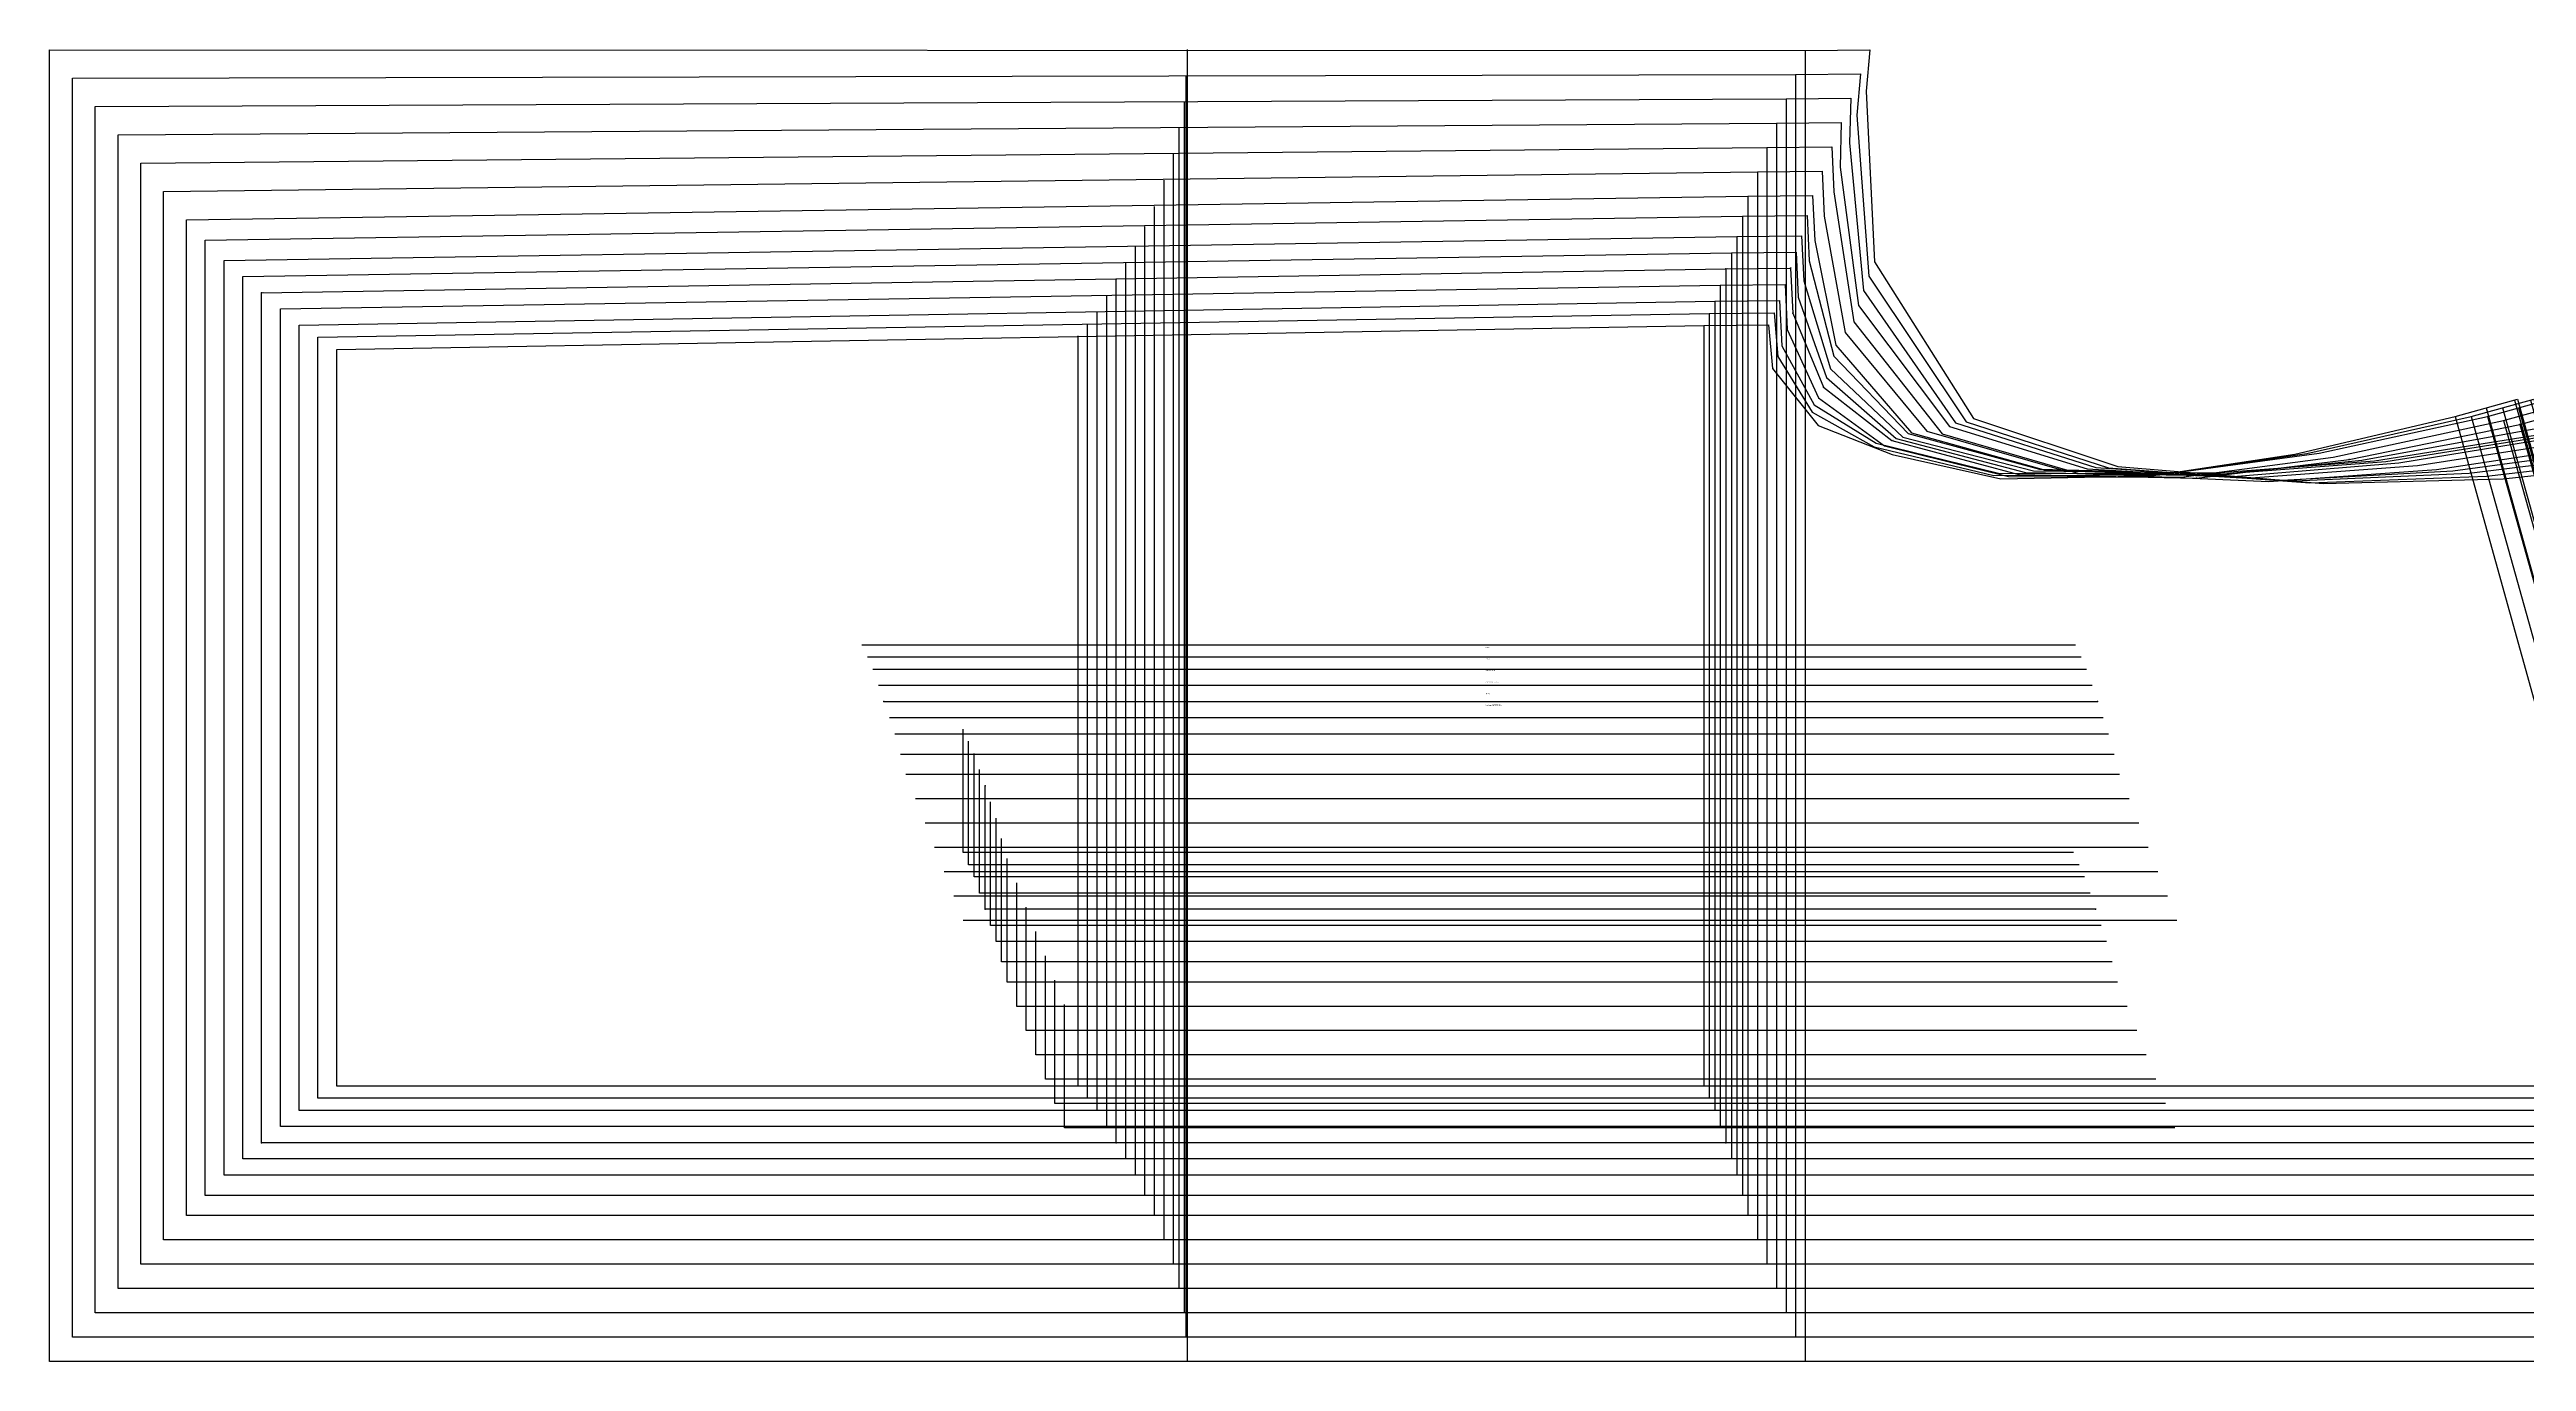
# Model space of a CAD drawing. Extents: x -42 to 1612, y -353 to 609.
# Drawn here: x -42 to 723, y 136 to 542 of the extents above; entities that cross this region are included whole.
import ezdxf

# ---------------------------------------------------------------- set-up
doc = ezdxf.new("R2010")
doc.units = 0

# ---------------------------------------------------------------- blocks, each defined once
blk = doc.blocks.new('GMX732XS17SBK_42')
at = {"layer": '1'}
for points in [[(46.416, 449.0289), (468.6554, 456.3746), (488.6529, 456.5904)], [(488.6529, 456.5904), (489.8365, 443.1081), (504.0224, 425.572), (526.7859, 416.5804), (560.3672, 409.0747), (606.9102, 409.9764), (651.2078, 416.7023), (700.6819, 428.3431)], [(46.416, 221.5135), (46.416, 449.0289)], [(700.6819, 428.3431), (719.9707, 433.6466)], [(719.9707, 433.6466), (756.0361, 304.0406)], [(756.0361, 304.0406), (746.8896, 299.5067), (738.0682, 293.9365)], [(738.0682, 293.9365), (729.7243, 277.5713), (726.8592, 258.7854), (726.407, 244.5665), (726.3765, 221.5135)], [(726.3765, 221.5135), (46.416, 221.5135)]]:
    blk.add_lwpolyline(points, dxfattribs=at)
at = {"layer": '5'}
blk.add_line((208.628, 357.8022), (583.4634, 357.8022), dxfattribs=at)
at = {"layer": '6'}
blk.add_line((726.3765, 221.5135), (46.416, 221.5135), dxfattribs=at)
at = {"layer": '7'}
blk.add_line((208.628, 357.8022), (583.4634, 357.8022), dxfattribs=at)
at = {"layer": '8'}
for p, q in [((275.3767, 221.5135), (275.3767, 453.2097)), ((468.6554, 456.3746), (468.6554, 221.5135)), ((710.3263, 431.005), (746.8896, 299.5067)), ((719.008, 433.3748), (755.0989, 303.5682)), ((700.6819, 428.3431), (738.0682, 293.9365))]:
    blk.add_line(p, q, dxfattribs=at)
blk.add_lwpolyline([(582.8589, 293.6342), (239.8675, 293.6342), (239.8675, 331.7545)], dxfattribs=at)
at = {"layer": '1'}
for s, p in [('SIZE: 42', (401.2261, 342.608)), ('Piece Name: GMX732XS17SBK', (401.2261, 339.0519))]:
    blk.add_text(s, height=0.25, dxfattribs=at).set_placement(p)
blk = doc.blocks.new('GMX732XS17SBK_44')
at = {"layer": '1'}
for points in [[(40.6172, 452.7804), (470.3573, 460.1261), (490.3547, 460.342)], [(490.3547, 460.342), (491.5383, 446.8699), (502.1073, 429.603), (521.3097, 418.9349), (558.2159, 410.0958), (609.5493, 410.3066), (654.9492, 416.8293), (705.6832, 428.3431)], [(40.6172, 217.7644), (40.6172, 452.7804)], [(705.6832, 428.3431), (724.9694, 433.6466)], [(724.9694, 433.6466), (761.835, 301.5412)], [(761.835, 301.5412), (752.6884, 297.0073), (743.867, 291.4371)], [(743.867, 291.4371), (734.3496, 274.3251), (731.2279, 255.265), (730.6082, 240.8175), (730.5777, 217.7644)], [(730.5777, 217.7644), (40.6172, 217.7644)]]:
    blk.add_lwpolyline(points, dxfattribs=at)
at = {"layer": '5'}
blk.add_line((210.3324, 354.0532), (585.1653, 354.0532), dxfattribs=at)
at = {"layer": '6'}
blk.add_line((730.5777, 217.7644), (40.6172, 217.7644), dxfattribs=at)
at = {"layer": '7'}
blk.add_line((210.3324, 354.0532), (585.1653, 354.0532), dxfattribs=at)
at = {"layer": '8'}
for p, q in [((470.3573, 460.1261), (470.3573, 217.7644)), ((278.3256, 217.7644), (278.3256, 456.9588)), ((715.325, 431.005), (752.6884, 297.0073)), ((724.0067, 433.3748), (760.8977, 301.0688)), ((705.6832, 428.3431), (743.867, 291.4371))]:
    blk.add_line(p, q, dxfattribs=at)
blk.add_lwpolyline([(584.5607, 289.8852), (241.5693, 289.8852), (241.5693, 328.0055)], dxfattribs=at)
at = {"layer": '1'}
for s, p in [('SIZE: 44', (401.2261, 342.608)), ('Piece Name: GMX732XS17SBK', (401.2261, 339.0519))]:
    blk.add_text(s, height=0.25, dxfattribs=at).set_placement(p)
blk = doc.blocks.new('GMX732XS17SBK_46')
at = {"layer": '1'}
for points in [[(34.8184, 456.5295), (472.0591, 463.8752), (492.0565, 464.0911)], [(492.0565, 464.0911), (492.7042, 450.1795), (502.7067, 431.9321), (521.8913, 420.0348), (559.6611, 410.7663), (612.2671, 410.6901), (658.7287, 416.9868), (710.6819, 428.3406)], [(34.8184, 214.0128), (34.8184, 456.5295)], [(710.6819, 428.3406), (729.9681, 433.6441)], [(729.9681, 433.6441), (767.6338, 299.0393)], [(767.6338, 299.0393), (758.4872, 294.5054), (749.6658, 288.9352)], [(749.6658, 288.9352), (738.9724, 271.0765), (735.5942, 251.7395), (734.8093, 237.0659), (734.7789, 214.0128)], [(734.7789, 214.0128), (34.8184, 214.0128)]]:
    blk.add_lwpolyline(points, dxfattribs=at)
at = {"layer": '5'}
blk.add_line((212.0342, 350.3016), (586.867, 350.3016), dxfattribs=at)
at = {"layer": '6'}
blk.add_line((734.7789, 214.0128), (34.8184, 214.0128), dxfattribs=at)
at = {"layer": '7'}
blk.add_line((212.0342, 350.3016), (586.867, 350.3016), dxfattribs=at)
at = {"layer": '8'}
for p, q in [((281.2797, 214.0128), (281.2797, 460.7052)), ((472.0591, 463.8752), (472.0591, 214.0128)), ((720.3237, 431.0025), (758.4872, 294.5054)), ((729.0055, 433.3723), (766.6965, 298.5669)), ((710.6819, 428.3406), (749.6658, 288.9352))]:
    blk.add_line(p, q, dxfattribs=at)
blk.add_lwpolyline([(586.2625, 286.1336), (243.2711, 286.1336), (243.2711, 324.2539)], dxfattribs=at)
at = {"layer": '1'}
for s, p in [('SIZE: 46', (401.2261, 342.608)), ('Piece Name: GMX732XS17SBK', (401.2261, 339.0519))]:
    blk.add_text(s, height=0.25, dxfattribs=at).set_placement(p)
blk = doc.blocks.new('GMX732XS17SBK_48')
at = {"layer": '1'}
for points in [[(29.0221, 461.5308), (473.7609, 468.8764), (493.7608, 469.0923)], [(493.7608, 469.0923), (494.4085, 455.1807), (504.0859, 434.0454), (524.51, 419.2499), (562.7497, 409.7757), (616.0415, 409.5827), (663.0721, 415.7879), (715.6806, 427.0909)], [(29.0221, 209.0141), (29.0221, 461.5308)], [(715.6806, 427.0909), (734.9668, 432.3944)], [(734.9668, 432.3944), (773.4326, 295.2903)], [(773.4326, 295.2903), (764.2861, 290.7564), (755.4646, 285.1862)], [(755.4646, 285.1862), (743.5952, 266.5807), (739.9605, 246.9693), (739.0105, 232.0672), (738.98, 209.0141)], [(738.98, 209.0141), (29.0221, 209.0141)]]:
    blk.add_lwpolyline(points, dxfattribs=at)
at = {"layer": '5'}
blk.add_line((213.736, 345.3029), (588.5689, 345.3029), dxfattribs=at)
at = {"layer": '6'}
blk.add_line((738.98, 209.0141), (29.0221, 209.0141), dxfattribs=at)
at = {"layer": '7'}
blk.add_line((213.736, 345.3029), (588.5689, 345.3029), dxfattribs=at)
at = {"layer": '8'}
for p, q in [((473.7609, 468.8764), (473.7609, 209.0141)), ((284.2311, 209.0141), (284.2311, 465.7065)), ((725.3225, 429.7528), (764.2861, 290.7564)), ((734.0042, 432.1226), (772.4953, 294.8179)), ((715.6806, 427.0909), (755.4646, 285.1862))]:
    blk.add_line(p, q, dxfattribs=at)
blk.add_lwpolyline([(587.9643, 281.1349), (244.9729, 281.1349), (244.9729, 319.2552)], dxfattribs=at)
at = {"layer": '1'}
for s, p in [('SIZE: 48', (401.2261, 342.608)), ('Piece Name: GMX732XS17SBK', (401.2261, 339.0519))]:
    blk.add_text(s, height=0.25, dxfattribs=at).set_placement(p)
blk = doc.blocks.new('GMX732XS17SBK_50')
at = {"layer": '1'}
for points in [[(23.2207, 466.5295), (475.4627, 473.8752), (495.4601, 474.0911)], [(495.4601, 474.0911), (496.1103, 460.1795), (505.5921, 437.355), (526.73, 420.8552), (565.9603, 410.4234), (620.8573, 409.2855), (667.9565, 415.0411), (720.6793, 425.8387)], [(23.2207, 204.0128), (23.2207, 466.5295)], [(720.6793, 425.8387), (739.9656, 431.1422)], [(739.9656, 431.1422), (779.2314, 291.5387)], [(779.2314, 291.5387), (770.0849, 287.0048), (761.2635, 281.4346)], [(761.2635, 281.4346), (748.218, 262.0823), (744.3293, 242.1967), (743.2117, 227.0659), (743.1812, 204.0128)], [(743.1812, 204.0128), (23.2207, 204.0128)]]:
    blk.add_lwpolyline(points, dxfattribs=at)
at = {"layer": '2'}
for p in [(287.1826, 470.7052), (475.4627, 473.8752), (495.4601, 474.0911), (495.4601, 474.0911), (23.2207, 466.5295), (23.2207, 466.5295), (730.3212, 428.5006), (739.0029, 430.8704), (739.9656, 431.1422), (739.9656, 431.1422), (720.6793, 425.8387), (215.4378, 340.3016), (590.2707, 340.3016), (246.6747, 314.2539), (778.2941, 291.0663), (779.2314, 291.5387), (779.2314, 291.5387), (770.0849, 287.0048), (246.6747, 276.1336), (589.6661, 276.1336), (761.2635, 281.4346), (23.2207, 204.0128), (287.1826, 204.0128), (475.4627, 204.0128), (743.1812, 204.0128), (743.1812, 204.0128)]:
    blk.add_point(p, dxfattribs=at)
at = {"layer": '3'}
for p in [(475.4627, 473.8752), (496.1103, 460.1795), (505.5921, 437.355), (526.73, 420.8552), (720.6793, 425.8387), (720.6793, 425.8387), (667.9565, 415.0411), (565.9603, 410.4234), (620.8573, 409.2855), (770.0849, 287.0048), (761.2635, 281.4346), (761.2635, 281.4346), (748.218, 262.0823), (744.3293, 242.1967), (743.2117, 227.0659)]:
    blk.add_point(p, dxfattribs=at)
at = {"layer": '4'}
for p in [(720.6793, 425.8387, -3.998), (720.6793, 425.8387, -3.998), (761.2635, 281.4346, -3.998), (761.2635, 281.4346, -3.998)]:
    blk.add_point(p, dxfattribs=at)
at = {"layer": '5'}
blk.add_line((215.4378, 340.3016), (590.2707, 340.3016), dxfattribs=at)
at = {"layer": '6'}
blk.add_line((743.1812, 204.0128), (23.2207, 204.0128), dxfattribs=at)
at = {"layer": '7'}
blk.add_line((215.4378, 340.3016), (590.2707, 340.3016), dxfattribs=at)
at = {"layer": '8'}
for p, q in [((287.1826, 204.0128), (287.1826, 470.7052)), ((475.4627, 473.8752), (475.4627, 204.0128)), ((730.3212, 428.5006), (770.0849, 287.0048)), ((739.0029, 430.8704), (778.2941, 291.0663)), ((720.6793, 425.8387), (761.2635, 281.4346))]:
    blk.add_line(p, q, dxfattribs=at)
blk.add_lwpolyline([(589.6661, 276.1336), (246.6747, 276.1336), (246.6747, 314.2539)], dxfattribs=at)
at = {"layer": '1'}
for s, p in [('SIZE: 50', (401.2261, 356.832)), ('Fabric: 1', (401.2261, 353.276)), ('ANNOTATION: 1XFABRIC', (401.2261, 346.164)), ('CATEGORY: BACK', (401.2261, 349.7199)), ('Quantity: 1', (401.2261, 342.608)), ('Piece Name: GMX732XS17SBK', (401.2261, 339.0519))]:
    blk.add_text(s, height=0.25, dxfattribs=at).set_placement(p)
at = {"layer": '2'}
for s, p in [('# 3', (495.4601, 474.0911)), ('# 3', (495.4601, 474.0911)), ('# 369', (23.2207, 466.5295)), ('# 369', (23.2207, 466.5295)), ('# 375', (287.1826, 470.7052)), ('# 8', (475.4627, 473.8752)), ('# 2', (730.3212, 428.5006)), ('# 2', (739.0029, 430.8704)), ('# 2', (739.9656, 431.1422)), ('# 2', (739.9656, 431.1422)), ('# 2', (720.6793, 425.8387)), ('# 138', (778.2941, 291.0663)), ('# 138', (779.2314, 291.5387)), ('# 138', (779.2314, 291.5387)), ('# 138', (770.0849, 287.0048)), ('# 138', (761.2635, 281.4346)), ('# 269', (23.2207, 204.0128)), ('# 275', (287.1826, 204.0128)), ('# 0', (475.4627, 204.0128)), ('# 60', (743.1812, 204.0128)), ('# 60', (743.1812, 204.0128))]:
    blk.add_text(s, height=0.25, dxfattribs=at).set_placement(p)
at = {"layer": '3'}
for s, p in [('# 1', (475.4627, 473.8752)), ('# 4', (496.1103, 460.1795)), ('# 5', (526.73, 420.8552)), ('# 2', (720.6793, 425.8387)), ('# 2', (720.6793, 425.8387)), ('# 6', (620.8573, 409.2855)), ('# 138', (761.2635, 281.4346)), ('# 138', (761.2635, 281.4346)), ('# 7', (748.218, 262.0823)), ('# 60', (743.2117, 227.0659))]:
    blk.add_text(s, height=0.25, dxfattribs=at).set_placement(p)
at = {"layer": '8'}
for s, p in [('O', (475.4627, 473.8752)), ('O', (730.3212, 428.5006)), ('O', (739.0029, 430.8704)), ('O', (720.6793, 425.8387)), ('B', (589.6661, 276.1336)), ('O', (287.1826, 204.0128))]:
    blk.add_text(s, height=0.25, dxfattribs=at).set_placement(p)
blk = doc.blocks.new('GMX732XS17SBK_52')
at = {"layer": '1'}
for points in [[(17.4245, 471.5307), (477.1644, 478.8764), (497.1619, 479.0923)], [(497.1619, 479.0923), (497.8121, 465.1807), (506.5624, 440.3116), (528.1016, 421.4953), (568.0482, 411.0406), (623.8977, 410.1034), (671.8707, 414.8506), (725.678, 424.589)], [(17.4245, 199.0141), (17.4245, 471.5307)], [(747.3823, 199.0141), (17.4245, 199.0141)]]:
    blk.add_lwpolyline(points, dxfattribs=at)
at = {"layer": '5'}
blk.add_line((217.1396, 335.3029), (591.9724, 335.3029), dxfattribs=at)
at = {"layer": '6'}
blk.add_line((747.3823, 199.0141), (17.4245, 199.0141), dxfattribs=at)
at = {"layer": '7'}
blk.add_line((217.1396, 335.3029), (591.9724, 335.3029), dxfattribs=at)
at = {"layer": '8'}
for p, q in [((290.1341, 199.0141), (290.1341, 475.7065)), ((477.1644, 478.8764), (477.1644, 199.0141))]:
    blk.add_line(p, q, dxfattribs=at)
blk.add_lwpolyline([(591.3679, 271.1349), (248.3765, 271.1349), (248.3765, 309.2552)], dxfattribs=at)
at = {"layer": '1'}
for s, p in [('SIZE: 52', (401.2261, 342.608)), ('Piece Name: GMX732XS17SBK', (401.2261, 339.0519))]:
    blk.add_text(s, height=0.25, dxfattribs=at).set_placement(p)
blk = doc.blocks.new('GMX732XS17SBK_54')
at = {"layer": '1'}
for points in [[(11.6256, 476.5295), (478.8662, 483.8751), (498.8637, 484.091)], [(498.8637, 484.091), (499.5139, 470.1794), (507.8019, 443.0675), (530.1031, 421.8864), (570.5171, 411.5512), (626.9406, 410.9212), (675.7874, 414.6576), (730.6768, 423.3368)], [(11.6256, 194.0129), (11.6256, 476.5295)], [(751.5835, 194.0129), (11.6256, 194.0129)]]:
    blk.add_lwpolyline(points, dxfattribs=at)
at = {"layer": '5'}
blk.add_line((218.8414, 330.3017), (593.6743, 330.3017), dxfattribs=at)
at = {"layer": '6'}
blk.add_line((751.5835, 194.0129), (11.6256, 194.0129), dxfattribs=at)
at = {"layer": '7'}
blk.add_line((218.8414, 330.3017), (593.6743, 330.3017), dxfattribs=at)
at = {"layer": '8'}
for p, q in [((478.8662, 483.8751), (478.8662, 194.0129)), ((293.0856, 194.0129), (293.0856, 480.7052))]:
    blk.add_line(p, q, dxfattribs=at)
blk.add_lwpolyline([(593.0697, 266.1336), (250.0783, 266.1336), (250.0783, 304.2539)], dxfattribs=at)
at = {"layer": '1'}
for s, p in [('SIZE: 54', (401.2261, 342.608)), ('Piece Name: GMX732XS17SBK', (401.2261, 339.0519))]:
    blk.add_text(s, height=0.25, dxfattribs=at).set_placement(p)
blk = doc.blocks.new('GMX732XS17SBK_56')
at = {"layer": '1'}
for points in [[(5.8268, 482.7804), (480.5681, 490.1261), (500.5655, 490.342)], [(500.5655, 490.342), (501.2157, 476.4304), (508.8078, 446.9131), (531.7338, 423.0853), (572.29, 412.0566), (629.1225, 410.5606), (679.2976, 414.4112), (735.6755, 423.3393)], [(5.8268, 187.7645), (5.8268, 482.7804)], [(755.7847, 187.7645), (5.8268, 187.7645)]]:
    blk.add_lwpolyline(points, dxfattribs=at)
at = {"layer": '5'}
blk.add_line((220.5432, 324.0532), (595.376, 324.0532), dxfattribs=at)
at = {"layer": '6'}
blk.add_line((755.7847, 187.7645), (5.8268, 187.7645), dxfattribs=at)
at = {"layer": '7'}
blk.add_line((220.5432, 324.0532), (595.376, 324.0532), dxfattribs=at)
at = {"layer": '8'}
for p, q in [((480.5681, 490.1261), (480.5681, 187.7645)), ((296.0371, 187.7645), (296.0371, 486.9561))]:
    blk.add_line(p, q, dxfattribs=at)
blk.add_lwpolyline([(594.7715, 259.8852), (251.7801, 259.8852), (251.7801, 298.0056)], dxfattribs=at)
at = {"layer": '1'}
for s, p in [('SIZE: 56', (401.2261, 342.608)), ('Piece Name: GMX732XS17SBK', (401.2261, 339.0519))]:
    blk.add_text(s, height=0.25, dxfattribs=at).set_placement(p)
blk = doc.blocks.new('GMX732XS17SBK_58')
at = {"layer": '1'}
for points in [[(0.028, 489.0288), (482.2699, 496.3745), (502.2673, 496.5904)], [(502.2673, 496.5904), (502.9175, 482.6788), (509.4301, 450.3268), (532.8514, 423.2479), (574.2102, 411.6934), (632.267, 409.7681), (683.3286, 413.954), (740.6742, 423.3393)], [(0.028, 181.5135), (0.028, 489.0288)], [(759.9858, 181.5135), (0.028, 181.5135)]]:
    blk.add_lwpolyline(points, dxfattribs=at)
at = {"layer": '5'}
blk.add_line((222.245, 317.8023), (597.0779, 317.8023), dxfattribs=at)
at = {"layer": '6'}
blk.add_line((759.9858, 181.5135), (0.028, 181.5135), dxfattribs=at)
at = {"layer": '7'}
blk.add_line((222.245, 317.8023), (597.0779, 317.8023), dxfattribs=at)
at = {"layer": '8'}
for p, q in [((298.9885, 181.5135), (298.9885, 493.2045)), ((482.2699, 496.3745), (482.2699, 181.5135))]:
    blk.add_line(p, q, dxfattribs=at)
blk.add_lwpolyline([(596.4733, 253.6343), (253.4819, 253.6343), (253.4819, 291.7546)], dxfattribs=at)
at = {"layer": '1'}
for s, p in [('SIZE: 58', (401.2261, 342.608)), ('Piece Name: GMX732XS17SBK', (401.2261, 339.0519))]:
    blk.add_text(s, height=0.25, dxfattribs=at).set_placement(p)
blk = doc.blocks.new('GMX732XS17SBK_60')
at = {"layer": '1'}
for points in [[(-7.0232, 497.7791), (485.2213, 503.8751), (505.2188, 504.091)], [(-7.0232, 174.0129), (-7.0232, 497.7791)], [(505.2188, 504.091), (505.8664, 490.1794), (512.2977, 454.2917), (537.525, 423.8245), (579.1251, 411.8204), (637.6467, 409.382), (689.097, 413.1463), (746.9226, 422.0896)], [(765.4367, 174.0129), (-7.0232, 174.0129)]]:
    blk.add_lwpolyline(points, dxfattribs=at)
at = {"layer": '5'}
blk.add_line((225.1965, 310.3017), (600.0293, 310.3017), dxfattribs=at)
at = {"layer": '6'}
blk.add_line((765.4367, 174.0129), (-7.0232, 174.0129), dxfattribs=at)
at = {"layer": '7'}
blk.add_line((225.1965, 310.3017), (600.0293, 310.3017), dxfattribs=at)
at = {"layer": '8'}
for p, q in [((301.94, 174.0129), (301.94, 501.2817)), ((485.2213, 503.8751), (485.2213, 174.0129))]:
    blk.add_line(p, q, dxfattribs=at)
blk.add_lwpolyline([(599.4248, 246.1337), (256.4334, 246.1337), (256.4334, 284.254)], dxfattribs=at)
at = {"layer": '1'}
for s, p in [('SIZE: 60', (401.2261, 342.608)), ('Piece Name: GMX732XS17SBK', (401.2261, 339.0519))]:
    blk.add_text(s, height=0.25, dxfattribs=at).set_placement(p)
blk = doc.blocks.new('GMX732XS17SBK_62')
at = {"layer": '1'}
for points in [[(-14.0691, 506.5294), (488.1728, 511.3757), (508.1728, 511.5916)], [(-14.0691, 166.5123), (-14.0691, 506.5294)], [(508.1728, 511.5916), (508.8205, 497.68), (515.0155, 457.5633), (542.2773, 422.9786), (584.1696, 410.8247), (643.1204, 408.2797), (694.9313, 411.9576), (753.171, 420.8399)], [(770.8875, 166.5123), (-14.0691, 166.5123)]]:
    blk.add_lwpolyline(points, dxfattribs=at)
at = {"layer": '5'}
blk.add_line((228.1479, 302.8011), (602.9808, 302.8011), dxfattribs=at)
at = {"layer": '6'}
blk.add_line((770.8875, 166.5123), (-14.0691, 166.5123), dxfattribs=at)
at = {"layer": '7'}
blk.add_line((228.1479, 302.8011), (602.9808, 302.8011), dxfattribs=at)
at = {"layer": '8'}
for p, q in [((304.8915, 166.5123), (304.8915, 509.3589)), ((488.1728, 511.3757), (488.1728, 166.5123))]:
    blk.add_line(p, q, dxfattribs=at)
blk.add_lwpolyline([(602.3763, 238.6331), (259.3848, 238.6331), (259.3848, 276.7534)], dxfattribs=at)
at = {"layer": '1'}
for s, p in [('SIZE: 62', (401.2261, 342.608)), ('Piece Name: GMX732XS17SBK', (401.2261, 339.0519))]:
    blk.add_text(s, height=0.25, dxfattribs=at).set_placement(p)
blk = doc.blocks.new('GMX732XS17SBK_64')
at = {"layer": '1'}
for points in [[(-21.1176, 515.2797), (491.1243, 518.8763), (511.1243, 519.0922)], [(-21.1176, 159.0117), (-21.1176, 515.2797)], [(511.1243, 519.0922), (510.7305, 505.3534), (516.3871, 462.6052), (544.5481, 425.2468), (587.1007, 412.1836), (647.2149, 408.6581), (700.0012, 411.5308), (759.4194, 419.5903)], [(776.3383, 159.0117), (-21.1176, 159.0117)]]:
    blk.add_lwpolyline(points, dxfattribs=at)
at = {"layer": '5'}
blk.add_line((231.0994, 295.3005), (605.9323, 295.3005), dxfattribs=at)
at = {"layer": '6'}
blk.add_line((776.3383, 159.0117), (-21.1176, 159.0117), dxfattribs=at)
at = {"layer": '7'}
blk.add_line((231.0994, 295.3005), (605.9323, 295.3005), dxfattribs=at)
at = {"layer": '8'}
for p, q in [((306.5933, 159.0117), (306.5933, 517.4362)), ((491.1243, 518.8763), (491.1243, 159.0117))]:
    blk.add_line(p, q, dxfattribs=at)
blk.add_lwpolyline([(605.3278, 231.1324), (262.3363, 231.1324), (262.3363, 269.2527)], dxfattribs=at)
at = {"layer": '1'}
for s, p in [('SIZE: 64', (401.2261, 342.608)), ('Piece Name: GMX732XS17SBK', (401.2261, 339.0519))]:
    blk.add_text(s, height=0.25, dxfattribs=at).set_placement(p)
blk = doc.blocks.new('GMX732XS17SBK_66')
at = {"layer": '1'}
for points in [[(-28.1687, 524.03), (494.0758, 526.3769), (514.0757, 526.5929)], [(-28.1687, 151.5111), (-28.1687, 524.03)], [(514.0757, 526.5929), (513.682, 512.854), (517.9594, 467.1848), (546.3795, 426.3314), (589.7398, 412.5849), (651.1341, 408.4194), (704.9923, 410.7714), (765.6678, 418.3406)], [(781.7892, 151.5111), (-28.1687, 151.5111)]]:
    blk.add_lwpolyline(points, dxfattribs=at)
at = {"layer": '5'}
blk.add_line((234.0484, 287.7998), (608.8838, 287.7998), dxfattribs=at)
at = {"layer": '6'}
blk.add_line((781.7892, 151.5111), (-28.1687, 151.5111), dxfattribs=at)
at = {"layer": '7'}
blk.add_line((234.0484, 287.7998), (608.8838, 287.7998), dxfattribs=at)
at = {"layer": '8'}
for p, q in [((308.2926, 151.5111), (308.2926, 525.5133)), ((494.0758, 526.3769), (494.0758, 151.5111))]:
    blk.add_line(p, q, dxfattribs=at)
blk.add_lwpolyline([(608.2793, 223.6318), (265.2878, 223.6318), (265.2878, 261.7521)], dxfattribs=at)
at = {"layer": '1'}
for s, p in [('SIZE: 66', (401.2261, 342.608)), ('Piece Name: GMX732XS17SBK', (401.2261, 339.0519))]:
    blk.add_text(s, height=0.25, dxfattribs=at).set_placement(p)
blk = doc.blocks.new('GMX732XS17SBK_68')
at = {"layer": '1'}
for points in [[(-35.2146, 532.7803), (497.0272, 533.8776), (517.0272, 534.0935)], [(-35.2146, 144.0104), (-35.2146, 532.7803)], [(517.0272, 534.0935), (515.8868, 521.33), (519.6307, 471.6222), (549.7018, 426.6692), (593.598, 412.4605), (655.8382, 407.858), (710.4025, 409.857), (771.9162, 417.0909)], [(787.24, 144.0104), (-35.2146, 144.0104)]]:
    blk.add_lwpolyline(points, dxfattribs=at)
at = {"layer": '5'}
blk.add_line((237.0024, 280.2992), (611.8352, 280.2992), dxfattribs=at)
at = {"layer": '6'}
blk.add_line((787.24, 144.0104), (-35.2146, 144.0104), dxfattribs=at)
at = {"layer": '7'}
blk.add_line((237.0024, 280.2992), (611.8352, 280.2992), dxfattribs=at)
at = {"layer": '8'}
for p, q in [((308.7472, 144.0104), (308.7472, 533.5906)), ((497.0272, 533.8776), (497.0272, 144.0104))]:
    blk.add_line(p, q, dxfattribs=at)
blk.add_lwpolyline([(611.2282, 216.1312), (268.2393, 216.1312), (268.2393, 254.2515)], dxfattribs=at)
at = {"layer": '1'}
for s, p in [('SIZE: 68', (401.2261, 342.608)), ('Piece Name: GMX732XS17SBK', (401.2261, 339.0519))]:
    blk.add_text(s, height=0.25, dxfattribs=at).set_placement(p)
blk = doc.blocks.new('GMX732XS17SBK_70')
at = {"layer": '1'}
for points in [[(-42.2657, 541.495), (499.9787, 541.3426), (519.9787, 541.5585)], [(-42.2657, 136.4743), (-42.2657, 541.495)], [(519.9787, 541.5585), (518.8382, 528.795), (521.4087, 476.1103), (551.9522, 427.7183), (596.5698, 412.8466), (659.9708, 407.5989), (715.5079, 409.0772), (778.1646, 415.8057)], [(792.6909, 136.4743), (-42.2657, 136.4743)]]:
    blk.add_lwpolyline(points, dxfattribs=at)
at = {"layer": '5'}
blk.add_line((239.9538, 272.763), (614.7842, 272.763), dxfattribs=at)
at = {"layer": '6'}
blk.add_line((792.6909, 136.4743), (-42.2657, 136.4743), dxfattribs=at)
at = {"layer": '7'}
blk.add_line((239.9538, 272.763), (614.7842, 272.763), dxfattribs=at)
at = {"layer": '8'}
for p, q in [((309.1993, 136.4743), (309.1993, 541.6322)), ((499.9787, 541.3426), (499.9787, 136.4743))]:
    blk.add_line(p, q, dxfattribs=at)
blk.add_lwpolyline([(614.1797, 208.595), (271.1908, 208.595), (271.1908, 246.7153)], dxfattribs=at)
at = {"layer": '1'}
for s, p in [('SIZE: 70', (401.2261, 342.5724)), ('Piece Name: GMX732XS17SBK', (401.2261, 339.0164))]:
    blk.add_text(s, height=0.25, dxfattribs=at).set_placement(p)

msp = doc.modelspace()

# ---------------------------------------------------------------- block references
at = {"layer": '1'}
for name in ['GMX732XS17SBK_70', 'GMX732XS17SBK_68', 'GMX732XS17SBK_66', 'GMX732XS17SBK_64', 'GMX732XS17SBK_62', 'GMX732XS17SBK_60', 'GMX732XS17SBK_58', 'GMX732XS17SBK_56', 'GMX732XS17SBK_54', 'GMX732XS17SBK_52', 'GMX732XS17SBK_50', 'GMX732XS17SBK_48', 'GMX732XS17SBK_46', 'GMX732XS17SBK_44', 'GMX732XS17SBK_42']:
    msp.add_blockref(name, (0, 0), dxfattribs=at)

doc.saveas('drawing.dxf')
